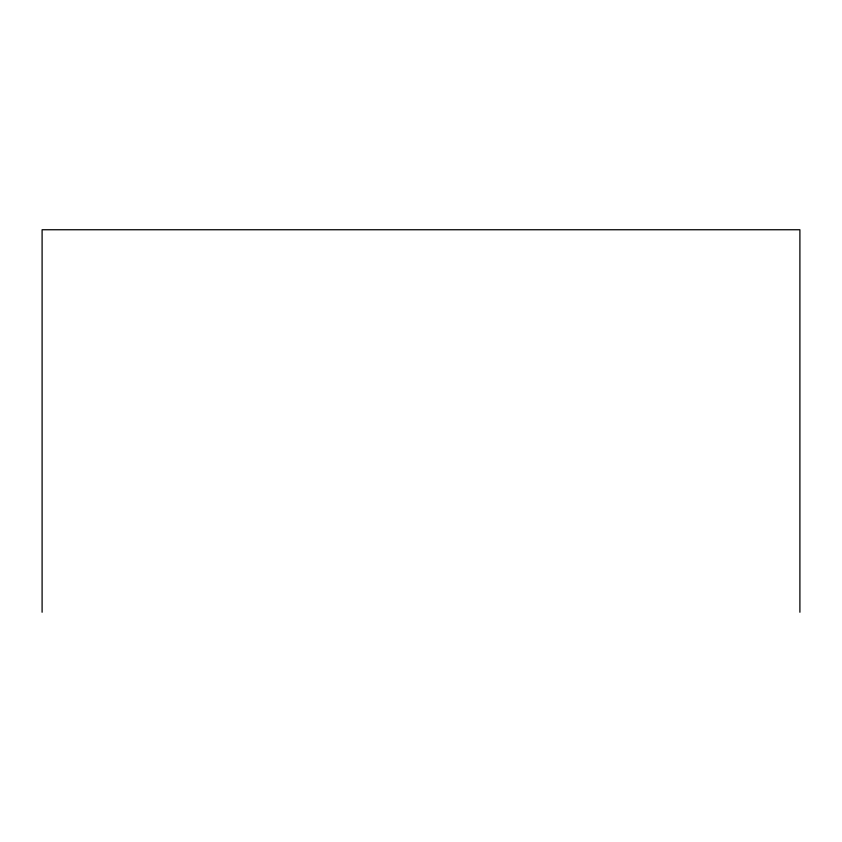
<?xml version="1.0" encoding="UTF-8"?>
<svg xmlns="http://www.w3.org/2000/svg" width="842" height="842" viewBox="0 0 842 842"><rect width="100%" height="100%" fill="white"/><g stroke="black" fill="none" stroke-linecap="round" stroke-linejoin="round"><path stroke-width="1.26" d="M799.9 612.25L799.9 229.75L42.1 229.75L42.1 612.25"/></g></svg>
